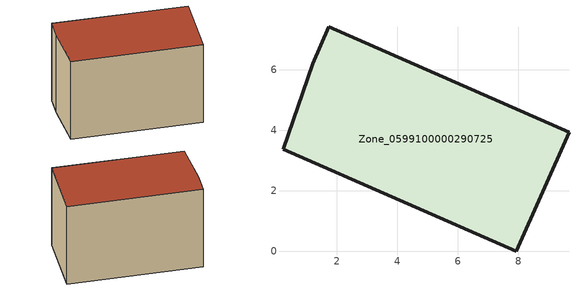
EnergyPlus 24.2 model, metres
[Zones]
Zone_0599100000290725
 floor ground (C_G): 0.22,3.38 1.2,6.2 1.74,7.43 9.67,3.94 7.93,0 z0
 wall outside (C_F): 7.93,0 9.67,3.94 1.74,7.43 1.2,6.2 0.22,3.38 7.93,0 z0:5.84
 roof outside (C_R): 1.2,6.2 0.22,3.38 7.93,0 9.67,3.94 1.74,7.43 z5.84
[BUILDING]
Pand.0599100000290725: North Axis=0; Terrain=City; Loads Convergence Tolerance Value=0.04; Temperature Convergence Tolerance Value=0.4; Solar Distribution=FullExterior; Maximum Number of Warmup Days=25; Minimum Number of Warmup Days=1
[Site:Location]
Rotterdam.The.Hague.AP_ZH_NLD Design_Conditions: Latitude=51.96; Longitude=4.45; Time Zone=1; Elevation=-4.5
[SITE:GROUNDTEMPERATURE:BUILDINGSURFACE]
18, 18, 18, 18, 18, 18, 18, 18, 18, 18, 18, 18
[MATERIAL] Thermal Absorptance=0.9; Solar Absorptance=0.7; Visible Absorptance=0.7
Name | Roughness | Thickness | Conductivity | Density | Specific Heat
G.TI.1946-1964 | MediumSmooth | 0.15 | 1 | 540 | 1210
F.TI.1946-1964 | Rough | 0.3 | 0.857143 | 1920 | 840
R.TI.1946-1964 | MediumRough | 0.2 | 0.277778 | 1500 | 1000
[CONSTRUCTION]
C_G: G.TI.1946-1964
C_F: F.TI.1946-1964
C_R: R.TI.1946-1964
[ZONE]
Zone_0599100000290725: Type=1; Multiplier=1; Ceiling Height=Autocalculate; Volume=Autocalculate; Floor Area=autocalculate; Part of Total Floor Area=Yes
[ZONEINFILTRATION:DESIGNFLOWRATE]
Infil_Zone_0599100000290725: Zone or ZoneList or Space or SpaceList=Zone_0599100000290725; Schedule=AlwaysOn; Design Flow Rate Calculation Method=Flow/Area; Flow Rate per Floor Area=0.003; Constant Term Coefficient=1; Temperature Term Coefficient=0; Velocity Term Coefficient=0; Velocity Squared Term Coefficient=0
[HVACTEMPLATE:ZONE:IDEALLOADSAIRSYSTEM]
Zone_0599100000290725: Maximum Heating Supply Air Temperature=50; Minimum Cooling Supply Air Temperature=13; Maximum Heating Supply Air Humidity Ratio=0.0156; Minimum Cooling Supply Air Humidity Ratio=0.0077; Heating Limit=NoLimit; Cooling Limit=NoLimit; Dehumidification Control Type=ConstantSensibleHeatRatio; Cooling Sensible Heat Ratio=0.7; Dehumidification Setpoint=60; Humidification Control Type=None; Humidification Setpoint=30; Outdoor Air Method=None; Outdoor Air Flow Rate per Person=0.00944; Outdoor Air Flow Rate per Zone Floor Area=0; Outdoor Air Flow Rate per Zone=0; Demand Controlled Ventilation Type=None; Outdoor Air Economizer Type=NoEconomizer; Heat Recovery Type=None; Sensible Heat Recovery Effectiveness=0.7; Latent Heat Recovery Effectiveness=0.65
[ZONECONTROL:THERMOSTAT]
ThermostatControl_Zone_0599100000290725: Zone or ZoneList=Zone_0599100000290725; Control Type Schedule=DualSetpointControlType; Control 1=Thermostat_Zone_0599100000290725; Temperature Difference Between Cutout And Setpoint=0
[THERMOSTATSETPOINT:DUALSETPOINT]
Thermostat_Zone_0599100000290725: Heating Setpoint Temperature Schedule=HeatingSetpoint_Zone_0599100000290725; Cooling Setpoint Temperature Schedule=CoolingSetpoint_Zone_0599100000290725
[SCHEDULE:COMPACT]
HeatingSetpoint_Zone_0599100000290725: Through: 12/31, For: AllDays, Until: 24:00, 21
CoolingSetpoint_Zone_0599100000290725: Through: 12/31, For: AllDays, Until: 24:00, 24
DualSetpointControlType: Through: 12/31, For: AllDays, Until: 24:00, 4
AlwaysOn: Through: 12/31, For: AllDays, Until: 24:00, 1
